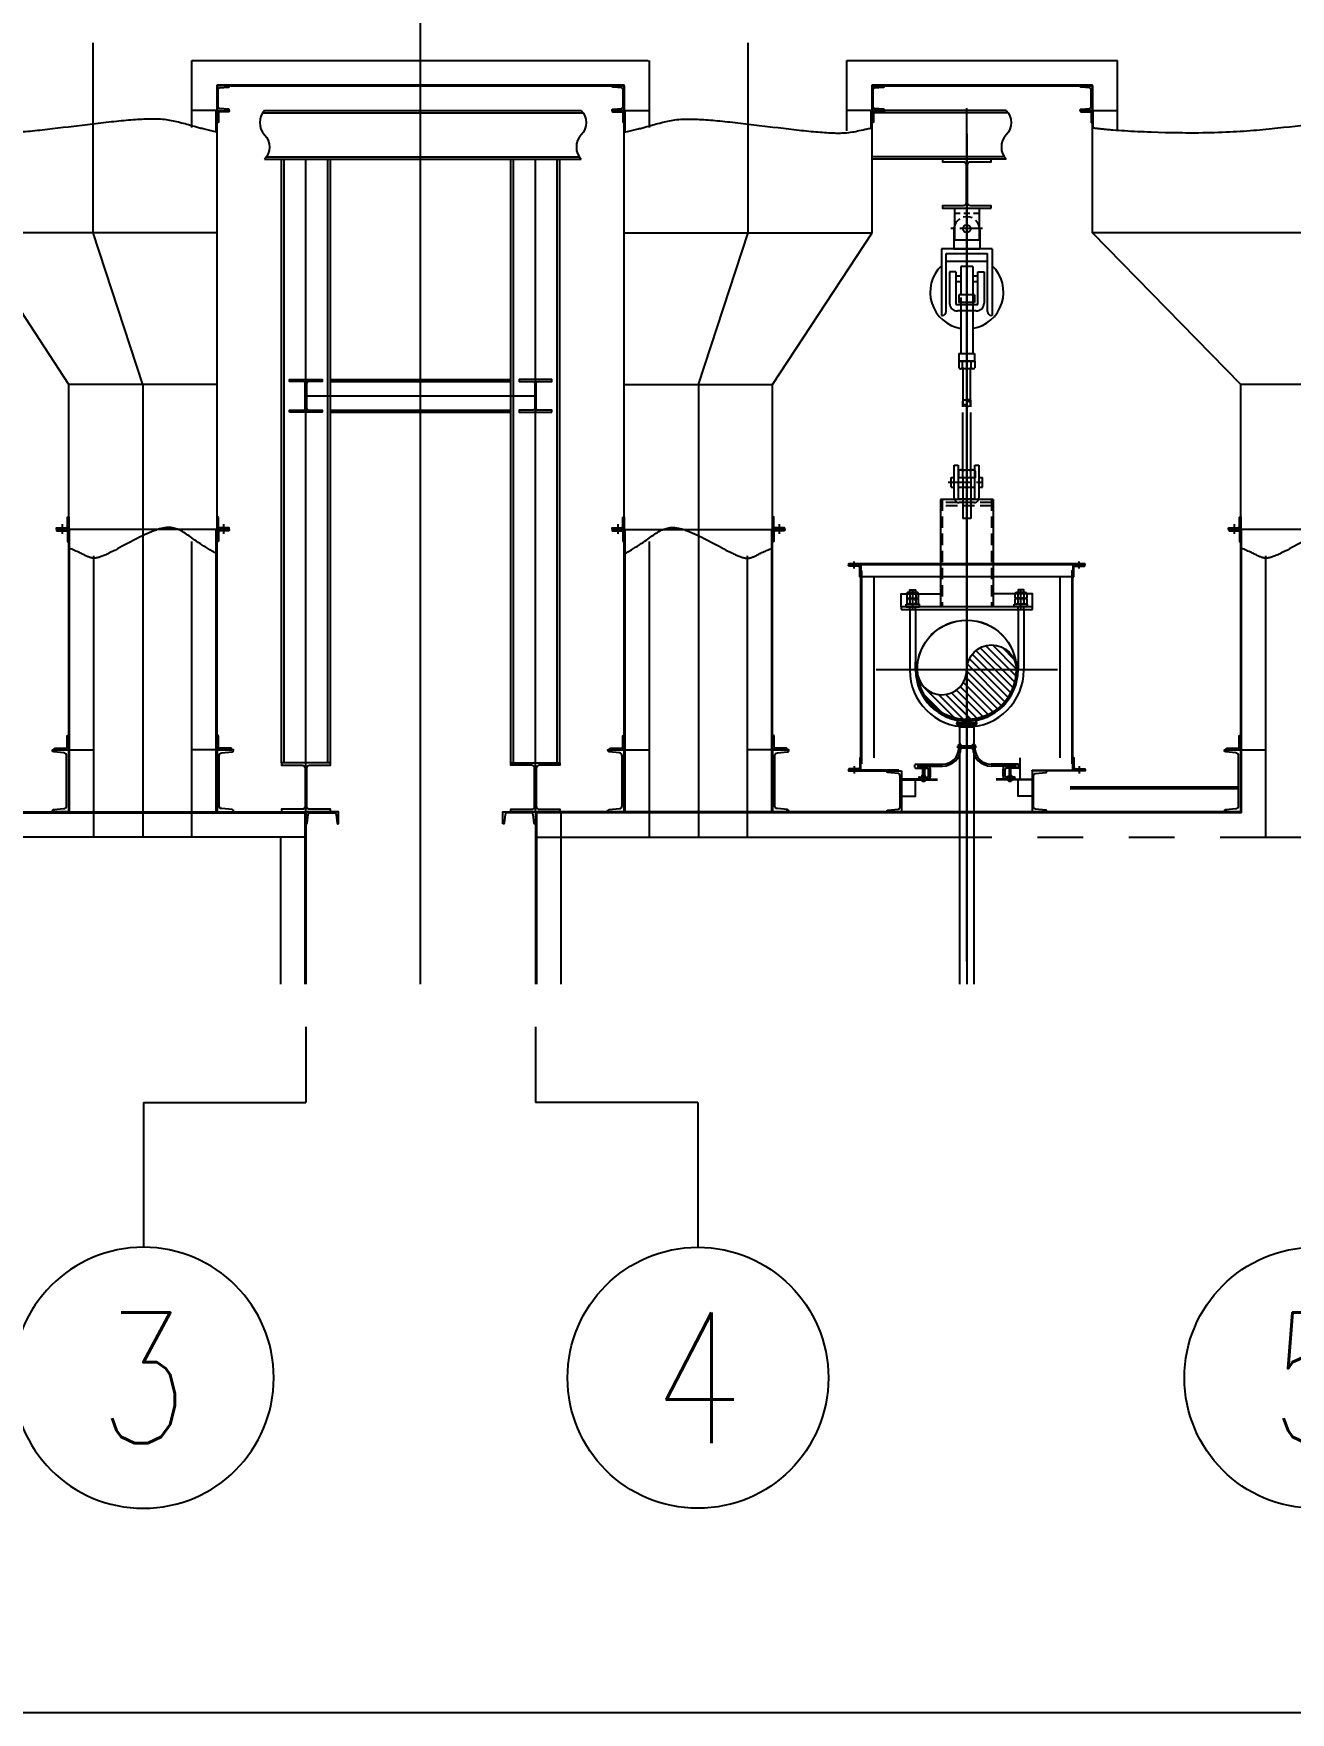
# Model space of a CAD drawing. Header units: millimetres. Extents: x 0 to 134087, y -49114 to 20834.
# Drawn here: x 19384 to 20348, y -40500 to -39214 of the extents above; entities that cross this region are included whole.
import ezdxf
from ezdxf.enums import TextEntityAlignment as Align

# ---------------------------------------------------------------- set-up
doc = ezdxf.new("R2010")
doc.units = ezdxf.units.MM
doc.header["$LTSCALE"] = 35
for name, pattern in [('CENTER', [7, 4, -1, 1, -1]), ('JNK-CENTER', [34, 30, -1.5, 1, -1.5]), ('JNK-HIDDEN', [3, 2, -1]), ('JNK-PHANTOM', [15, 10, -1, 1, -1, 1, -1]), ('PHA', [30, 20, -2, 2, -2, 2, -2])]:
    doc.linetypes.add(name, pattern=pattern)
for name, color, linetype in [('C', 1, 'CENTER'), ('CEN-R', 1, 'JNK-CENTER'), ('CON-C', 4, 'Continuous'), ('CON-G', 3, 'Continuous'), ('CON-W', 7, 'Continuous'), ('CON-Y', 2, 'Continuous'), ('CONT-Y', 2, 'Continuous'), ('Dim-W', 7, 'Continuous'), ('HID-Y', 2, 'JNK-HIDDEN'), ('PAN-W', 6, 'PHA'), ('PHA-M', 6, 'JNK-PHANTOM'), ('PHA-W', 7, 'JNK-PHANTOM'), ('REF-R', 2, 'JNK-PHANTOM'), ('rev-1', 2, 'Continuous'), ('STL-OBJT', 7, 'Continuous')]:
    doc.layers.add(name, color=color, linetype=linetype)
doc.layers.add('CONT-G', color=3, linetype='Continuous', lineweight=25)
doc.styles.add('SIMPLEX', font='simplex.shx', dxfattribs={"width": 0.8})

# ---------------------------------------------------------------- blocks, each defined once
blk = doc.blocks.new('pipesece')
at = {"layer": 'CON-W'}
blk.add_lwpolyline([(0.5, 0, 0.44), (0, 0, -0.44), (-0.5, 0, -0.44), (0, 0)], format="xyb", dxfattribs=at)
blk.add_lwpolyline([(-0.45, 0, 0.31383), (0, 0, 0.31383)], format="xyb", close=True, dxfattribs=at)
blk = doc.blocks.new('A$C59B53160')
at = {"layer": 'PHA-M'}
for p, q in [((-24, 236, -596), (-24, 660, -596)), ((24, 236, -596), (24, 660, -596)), ((-51, 229, -596), (-51, 186, -596)), ((38, 236, -596), (-38, 236, -596)), ((-24, 186, -596), (-24, 229, -596)), ((24, 186, -596), (24, 229, -596)), ((51, 229, -596), (51, 186, -596)), ((-51, 186, -596), (51, 186, -596)), ((-24, 186, -596), (-24, -63, -596)), ((24, 186, -596), (24, -63, -596)), ((-24, -63, -596), (24, -63, -596))]:
    blk.add_line(p, q, dxfattribs=at)
for centre, radius, start, end in [((-37, 219, -596), 17.2, 38.0871, 141.9129), ((0, 190, -596), 46.2, 59.1091, 120.8909), ((37, 219, -596), 17.2, 38.0871, 141.9129)]:
    blk.add_arc(centre, radius, start, end, dxfattribs=at)
at = {"layer": 'PHA-W', "xscale": 47.25751289335312, "yscale": 47.25751289335312, "zscale": 47.25751289335312}
blk.add_blockref('pipesece', (0, 660, -596), dxfattribs=at)
blk = doc.blocks.new('pipesec')
at = {"layer": 'CON-W'}
for p, q in [((0.121, 0.485), (0.485, 0.121)), ((0.244, 0.437), (0.437, 0.244)), ((0.247, 0.211), (0.498, -0.041)), ((0.248, 0.284), (0.499, 0.033)), ((0.012, 0), (0.36, -0.347)), ((0.075, 0.011), (0.394, -0.308)), ((0.126, 0.034), (0.425, -0.264)), ((0.169, 0.066), (0.451, -0.216)), ((0.204, 0.105), (0.473, -0.163)), ((0.23, 0.153), (0.489, -0.105)), ((-0.223, -0.136), (0.125, -0.484)), ((-0.193, -0.092), (0.181, -0.466)), ((-0.156, -0.055), (0.232, -0.443)), ((-0.111, -0.026), (0.279, -0.415)), ((-0.056, -0.006), (0.321, -0.383)), ((-0.25, -0.258), (-0.008, -0.5)), ((-0.243, -0.191), (0.063, -0.496)), ((-0.227, -0.355), (-0.105, -0.477))]:
    blk.add_line(p, q, dxfattribs=at)
blk.add_lwpolyline([(0, 0.5, -1), (0, 0, 1), (0, -0.5, 1)], format="xyb", dxfattribs=at)
blk = doc.blocks.new('A$C3B5754AF')
at = {"layer": 'CON-G'}
for p, q in [((-81, 32), (-27, 32)), ((-72, 29), (-72, -1)), ((-36, 29), (-36, -1)), ((-81, -4), (-27, -4)), ((-81, -4), (-27, -4)), ((-81, -40), (-27, -40)), ((-72, -7), (-72, -37)), ((-36, -7), (-36, -37))]:
    blk.add_line(p, q, dxfattribs=at)
for points in [[(-18, 29, 0.372659), (-36, 29, 0.186242), (-72, 29, 0.372659), (-90, 29), (-90, -1, 0.372659), (-72, -1, 0.186242), (-36, -1, 0.372659), (-18, -1)], [(-18, -7, 0.372659), (-36, -7, 0.186242), (-72, -7, 0.372659), (-90, -7), (-90, -37, 0.372659), (-72, -37, 0.186242), (-36, -37, 0.372659), (-18, -37)]]:
    blk.add_lwpolyline(points, format="xyb", close=True, dxfattribs=at)
blk = doc.blocks.new('A$C4ECB5571')
at = {"layer": 'CON-W', "color": 3}
for p, q in [((140, 128), (-188, 128)), ((-188, 64), (-188, 128)), ((-188, 64), (140, 64)), ((140, 64), (140, 128))]:
    blk.add_line(p, q, dxfattribs=at)
blk.add_lwpolyline([(-96, 416), (-96, 480), (48, 480), (48, 416)], dxfattribs=at)
at = {"layer": 'Dim-W', "color": 1}
for p, q in [((-24, 0), (-24, 501)), ((-24, 56), (-24, 480))]:
    blk.add_line(p, q, dxfattribs=at)
at = {"layer": 'HID-Y', "color": 2}
for points in [[(-96, 0), (-96, 320)], [(48, 0), (48, 320)]]:
    blk.add_lwpolyline(points, dxfattribs=at)
at = {"layer": 'CON-W', "xscale": 4, "yscale": 4, "zscale": 4}
blk.add_blockref('A$C3B5754AF', (193, 288), dxfattribs=at)
blk = doc.blocks.new('A$C31321E1F')
at = {"layer": 'C'}
blk.add_line((-115, 1150), (120, 1150), dxfattribs=at)
at = {"layer": 'CEN-R'}
for p, q in [((0, 1280), (0, -582)), ((398, 0), (-398, 0)), ((0, -451), (0, -556)), ((0, -451), (0, -556))]:
    blk.add_line(p, q, dxfattribs=at)
at = {"layer": 'CON-W', "color": 3}
for p, q in [((402, 386), (-402, 386)), ((-402, 386), (-402, 370)), ((-402, 370), (402, 370)), ((-350, 370), (-350, 0)), ((-314, 370), (-314, 0)), ((314, 370), (314, 0)), ((350, 370), (350, 0)), ((402, 370), (402, 386)), ((-314, 0), (-314, 50)), ((-314, 50), (-305, 50)), ((-305, 50), (-305, 0))]:
    blk.add_line(p, q, dxfattribs=at)
at = {"layer": 'CON-W'}
blk.add_line((-338, 370), (-314, 370), dxfattribs=at)
at = {"layer": 'CON-W', "color": 3}
for points in [[(-402, 386), (-402, 466), (-162, 466)], [(402, 386), (402, 466), (162, 466)], [(305, 0), (305, 50), (314, 50), (314, 0)]]:
    blk.add_lwpolyline(points, dxfattribs=at)
at = {"layer": 'CON-W'}
blk.add_circle((0, 0), 305, dxfattribs=at)
blk.add_circle((0, 0), 305, dxfattribs=at)
at = {"layer": 'CON-W', "color": 3}
for radius in [350, 314, 305]:
    blk.add_arc((0, 0), radius, 180, 0, dxfattribs=at)
at = {"layer": 'CONT-G'}
for p, q in [((-162, 1045), (-162, 386)), ((162, 1045), (-162, 1045)), ((162, 1045), (162, 386))]:
    blk.add_line(p, q, dxfattribs=at)
at = {"layer": 'HID-Y', "color": 2}
for p, q in [((-152, 1045), (-152, 386)), ((152, 1045), (152, 386)), ((152, 1025), (-152, 1025)), ((152, 1005), (-152, 1005))]:
    blk.add_line(p, q, dxfattribs=at)
at = {"layer": 'PAN-W'}
for p, q in [((-97, 1180), (-77, 1180)), ((-97, 1120), (-97, 1180)), ((-53, 1180), (50, 1180)), ((74, 1180), (97, 1180)), ((97, 1120), (97, 1180)), ((-97, 1120), (-77, 1120)), ((-53, 1120), (50, 1120)), ((74, 1120), (97, 1120))]:
    blk.add_line(p, q, dxfattribs=at)
blk.add_lwpolyline([(-53, 1055, 0.414214), (-47, 1049), (44, 1049, 0.414214), (50, 1055), (50, 1255), (74, 1255), (74, 1055, -0.414214), (44, 1025), (-47, 1025, -0.414214), (-77, 1055), (-77, 1255), (-53, 1255)], format="xyb", close=True, dxfattribs=at)
at = {"xscale": -609.4, "yscale": 609.4, "zscale": 609.4, "rotation": 90}
blk.add_blockref('pipesec', (0, 0), dxfattribs=at)
at = {"layer": 'CON-W', "yscale": 0.25, "zscale": 0.25}
for p, xscale in [((-326, 370), 0.25), ((326, 370), -0.25)]:
    blk.add_blockref('A$C4ECB5571', p, dxfattribs=dict(at, xscale=xscale))
blk = doc.blocks.new('SP-FE2')
at = {"color": 1, "linetype": 'CENTER'}
blk.add_line((97, -104), (-98, -104), dxfattribs=at)
at = {"layer": 'CEN-R'}
blk.add_line((0, 58), (0, -1229), dxfattribs=at)
at = {"layer": 'CON-Y'}
blk.add_circle((0, -104), 23.8, dxfattribs=at)
for start, end in [(133.8182, 260.8315), (279.1699, 46.1818)]:
    blk.add_arc((0, -494), 225, start, end, dxfattribs=at)
at = {"layer": 'CONT-Y'}
for p, q in [((-75, 21), (-75, -173)), ((-75, 21), (75, 21)), ((75, 21), (75, -173)), ((-40, -11), (-75, -11)), ((18, -11), (-18, -11)), ((75, -11), (40, -11)), ((-80, -111), (-80, -227)), ((-75, -173), (75, -173)), ((80, -111), (80, -227)), ((156, -227), (-156, -227)), ((-156, -227), (-156, -636)), ((-127, -256), (127, -256)), ((-127, -612), (-127, -256)), ((-127, -304), (127, -304)), ((-80, -227), (80, -227)), ((127, -612), (127, -256)), ((156, -227), (156, -636)), ((-106, -370), (-106, -561)), ((-67, -370), (-106, -370)), ((-67, -370), (-67, -569)), ((-67, -394), (-36, -394)), ((36, -336), (-36, -336)), ((-36, -336), (-36, -510)), ((36, -336), (36, -510)), ((36, -394), (67, -394)), ((67, -569), (67, -370)), ((67, -370), (106, -370)), ((106, -370), (106, -561)), ((-67, -428), (-36, -428)), ((48, -510), (-48, -510)), ((-48, -510), (-48, -558)), ((36, -428), (67, -428)), ((36, -499), (36, -869)), ((48, -510), (48, -558)), ((-67, -569), (67, -569)), ((58, -609), (-58, -609)), ((48, -558), (-48, -558)), ((-36, -527), (-36, -869)), ((-36, -558), (-36, -569)), ((-36, -609), (-36, -869)), ((36, -558), (36, -569)), ((36, -609), (36, -869)), ((-156, -636), (-151, -636)), ((156, -636), (151, -636)), ((49, -917), (-49, -917)), ((-49, -917), (-49, -958)), ((-48, -869), (48, -869)), ((-48, -869), (-48, -917)), ((-48, -917), (48, -917)), ((-27, -958), (-27, -917)), ((27, -958), (27, -917)), ((48, -869), (48, -917)), ((49, -917), (49, -958)), ((38, -963), (-38, -963)), ((26, -963), (-26, -963)), ((-22, -1187), (-22, -963)), ((22, -1187), (22, -963))]:
    blk.add_line(p, q, dxfattribs=at)
for centre, radius, start, end in [((0, -111), 79.5, 146.9982, 180), ((0, -111), 79.5, 122.5954, 146.9982), ((0, -111), 79.5, 66.3097, 106.0082), ((0, -111), 79.5, 33.0018, 46.5774), ((0, -111), 79.5, 0, 33.0018), ((-151, -612), 24, 270, 0), ((-58, -561), 47.9, 180, 270), ((58, -561), 47.9, 270, 0), ((151, -612), 24, 180, 270), ((-38, -950), 13.6, 216.0781, 323.9219), ((0, -895), 68.3, 246.6749, 293.3251), ((38, -950), 13.6, 216.0781, 323.9219)]:
    blk.add_arc(centre, radius, start, end, dxfattribs=at)
blk.add_ellipse((-11, -1187), major_axis=(-11.1, 0), ratio=0.480082, dxfattribs=at)
blk.add_ellipse((11, -1187), major_axis=(11.1, 0), ratio=0.480082, start_param=3.141593, end_param=6.283185, dxfattribs=at)
blk = doc.blocks.new('A$C1C12395C')
at = {"layer": 'CEN-R'}
blk.add_line((0, 0), (0, 44), dxfattribs=at)
at = {"layer": 'CONT-G'}
for p, q in [((-61, 24), (-47, 44)), ((-61, 19), (-61, 24)), ((-61, 24), (61, 24)), ((-61, 19), (61, 19)), ((-61, 19), (-51, 5)), ((-44, 0), (-51, 5)), ((-51, 5), (51, 5)), ((-47, 44), (47, 44)), ((-44, 0), (44, 0)), ((44, 0), (51, 5)), ((61, 24), (47, 44)), ((61, 19), (51, 5)), ((61, 19), (61, 24))]:
    blk.add_line(p, q, dxfattribs=at)
blk = doc.blocks.new('seal boots-1')
at = {"layer": 'CEN-R'}
for p, q in [((-265, -146), (-265, -234)), ((265, -146), (265, -234))]:
    blk.add_line(p, q, dxfattribs=at)
at = {"layer": 'CON-C'}
for p, q in [((-55, -23), (-55, -10)), ((-55, -10), (55, -10)), ((-55, -23), (55, -23)), ((55, -23), (55, -10))]:
    blk.add_line(p, q, dxfattribs=at)
at = {"layer": 'CON-G'}
for p, q in [((-49, -23), (-49, 0)), ((-36, 0), (-49, 0)), ((-36, -36), (-36, 0)), ((37, -36), (37, 0)), ((37, 0), (49, 0)), ((49, -23), (49, 0)), ((-318, -143), (-318, -128)), ((-313, -123), (-149, -123)), ((-313, -148), (-240, -148)), ((-305, -136), (-149, -136)), ((-290, -202), (-240, -202)), ((-272, -192), (-258, -192)), ((-272, -202), (-258, -202)), ((-260, -156), (-270, -156)), ((-270, -193), (-270, -201)), ((-260, -193), (-260, -201)), ((-235, -197), (-235, -153)), ((-222, -197), (-222, -153)), ((313, -123), (149, -123)), ((305, -136), (149, -136)), ((223, -197), (223, -153)), ((235, -197), (235, -153)), ((313, -148), (240, -148)), ((290, -202), (240, -202)), ((272, -192), (258, -192)), ((272, -202), (258, -202)), ((260, -156), (270, -156)), ((260, -193), (260, -201)), ((270, -193), (270, -201)), ((318, -143), (318, -128)), ((-260, -215), (-400, -215)), ((-258, -227), (-272, -227)), ((258, -227), (272, -227)), ((260, -215), (400, -215))]:
    blk.add_line(p, q, dxfattribs=at)
for points in [[(-255, -193, 0.372659), (-260, -193, 0.186242), (-270, -193, 0.372659), (-275, -193), (-275, -201, 0.372659), (-270, -201, 0.186242), (-260, -201, 0.372659), (-255, -201)], [(255, -193, -0.372659), (260, -193, -0.186242), (270, -193, -0.372659), (275, -193), (275, -201, -0.372659), (270, -201, -0.186242), (260, -201, -0.372659), (255, -201)], [(-275, -226, 0.372659), (-270, -226, 0.186242), (-260, -226, 0.372659), (-255, -226), (-255, -220), (-275, -220)], [(275, -226, -0.372659), (270, -226, -0.186242), (260, -226, -0.372659), (255, -226), (255, -220), (275, -220)]]:
    blk.add_lwpolyline(points, format="xyb", close=True, dxfattribs=at)
at = {"layer": 'CON-G', "color": 7}
for points in [[(-270, -217), (-269, -215), (-269, -155)], [(-260, -217), (-261, -215), (-261, -155)], [(260, -217), (261, -215), (261, -155)], [(270, -217), (269, -215), (269, -155)]]:
    blk.add_lwpolyline(points, dxfattribs=at)
at = {"layer": 'CON-G'}
for points in [[(-270, -226), (-270, -156), (-269, -155), (-261, -155), (-260, -156), (-260, -226)], [(270, -226), (270, -156), (269, -155), (261, -155), (260, -156), (260, -226)], [(-400, -220), (-180, -220)], [(-400, -320), (-315, -320), (-315, -220)], [(400, -220), (180, -220)], [(400, -320), (315, -320), (315, -220)]]:
    blk.add_lwpolyline(points, dxfattribs=at)
for points in [[(-295, -207), (-295, -210, 0.414214), (-290, -215), (-180, -215)], [(295, -207), (295, -210, -0.414214), (290, -215), (180, -215)]]:
    blk.add_lwpolyline(points, format="xyb", dxfattribs=at)
for centre, radius, start, end in [((-149, -23), 100, 270, 0), ((-149, -23), 112, 270, 0), ((149, -23), 112, 180, 270), ((149, -23), 100, 180, 270), ((-313, -128), 5, 90, 180), ((-313, -143), 5, 180, 270), ((-290, -207), 5, 90, 180), ((-240, -153), 17.5, 0, 90), ((-240, -153), 5, 0, 90), ((-240, -197), 5, 270, 0), ((-240, -197), 17.5, 270, 0), ((240, -153), 17.5, 90, 180), ((240, -197), 17.5, 180, 270), ((240, -153), 5, 90, 180), ((240, -197), 5, 180, 270), ((290, -207), 5, 0, 90), ((313, -128), 5, 0, 90), ((313, -143), 5, 270, 0)]:
    blk.add_arc(centre, radius, start, end, dxfattribs=at)
at = {"layer": 'CONT-G'}
for points in [[(-400, -165), (-400, -415), (-490, -415), (-490, -412, -0.388879), (-484, -405), (-422, -399, 0.388879), (-409, -386), (-409, -194, 0.388879), (-422, -180), (-484, -175, -0.388879), (-490, -168), (-490, -165)], [(400, -165), (400, -415), (490, -415), (490, -412, 0.388879), (484, -405), (422, -399, -0.388879), (409, -386), (409, -194, -0.388879), (422, -180), (484, -175, 0.388879), (490, -168), (490, -165)]]:
    blk.add_lwpolyline(points, format="xyb", close=True, dxfattribs=at)
at = {"layer": 'PHA-M'}
blk.add_line((325, -85), (325, -215), dxfattribs=at)
blk = doc.blocks.new('col-line')
at = {"layer": 'CON-Y'}
blk.add_line((0, 3), (0, 8), dxfattribs=at)
blk.add_circle((0, 12.5), 4.5, dxfattribs=at)
at = {"layer": 'CON-C', "style": 'SIMPLEX', "width": 0.8}
blk.add_attdef('1', text='', height=4.5, dxfattribs=at).set_placement((0, 12.5), align=Align.MIDDLE_CENTER)

msp = doc.modelspace()

# ---------------------------------------------------------------- linework, layer by layer
at = {"layer": 'CEN-R'}
for p, q in [((19680.9789, -39942.02), (19680.9789, -39098.6507)), ((19429.8539, -39366.2187), (19429.8539, -39220.635)), ((19932.1039, -39366.2187), (19932.1039, -39220.635)), ((20099.7289, -39922.787), (20099.7289, -39270.7798)), ((20099.7289, -39924.7854), (20099.7289, -39272.4687)), ((20099.7289, -39290.4687), (20099.7289, -39636.0937)), ((19592.9789, -39810.7187), (19592.9789, -39309.9687)), ((19768.9789, -39810.7187), (19768.9789, -39309.9687)), ((20099.7289, -39309.2187), (20099.7289, -39628.5937)), ((19467.9789, -39482.4687), (19429.8539, -39366.2187)), ((19893.9789, -39482.4687), (19932.1039, -39366.2187)), ((19467.9789, -39482.4687), (19467.9789, -39829.4687)), ((19592.9789, -39478.7187), (19592.9789, -39503.7187)), ((19768.9789, -39478.7187), (19768.9789, -39503.7187)), ((19893.9789, -39482.4687), (19893.9789, -39829.4687)), ((19592.9789, -39491.2187), (19768.9789, -39491.2187)), ((20013.4789, -39623.5937), (20013.4789, -39618.0937)), ((20185.9789, -39623.5937), (20185.9789, -39618.0937)), ((20099.7289, -39631.6687), (20099.7289, -39770.772)), ((20169.2789, -39701.2187), (20030.1789, -39701.2187)), ((20099.7289, -39744.8625), (20099.7289, -39942.02)), ((20013.4789, -39775.0937), (20013.4789, -39780.5937)), ((20185.9789, -39775.0937), (20185.9789, -39780.5937))]:
    msp.add_line(p, q, dxfattribs=at)
at = {"layer": 'CON-C'}
msp.add_line((18041.5604, -40500.2348), (21339.2155, -40500.2348), dxfattribs=at)
at = {"layer": 'CON-G'}
for p, q in [((19524.8539, -39272.4687), (19524.8539, -39252.9687)), ((19524.8539, -39252.9687), (19837.1039, -39252.9687)), ((19534.2289, -39253.7187), (19827.7289, -39253.7187)), ((19837.1039, -39272.4687), (19837.1039, -39252.9687)), ((20027.1039, -39252.9687), (20195.9789, -39252.9687)), ((20027.1039, -39272.4687), (20027.1039, -39252.9687)), ((20027.1039, -39253.7187), (20187.4847, -39253.7187)), ((20195.9789, -39272.4687), (20195.9789, -39252.9687)), ((19524.8539, -39272.4687), (19524.2289, -39272.4687)), ((19524.2289, -39288.8782), (19524.2289, -39272.4687)), ((19524.8539, -39272.4687), (19524.2289, -39272.4687)), ((19524.8539, -39366.2187), (19524.8539, -39272.4687)), ((19559.848, -39274.3437), (19805.5896, -39274.3437)), ((19561.3418, -39272.4687), (19804.0958, -39272.4687)), ((19837.1039, -39272.4687), (19837.7289, -39272.4687)), ((19837.1039, -39366.2187), (19837.1039, -39272.4687)), ((19837.1039, -39272.4687), (19837.7289, -39272.4687)), ((19837.7289, -39288.8782), (19837.7289, -39272.4687)), ((20027.1039, -39272.4687), (20026.4789, -39272.4687)), ((20026.4789, -39285.9698), (20026.4789, -39272.4687)), ((20027.1039, -39272.4687), (20026.4789, -39272.4687)), ((20129.9546, -39272.4687), (20027.1039, -39272.4687)), ((20027.1039, -39366.2187), (20027.1039, -39272.4687)), ((20131.4484, -39274.3437), (20027.1039, -39274.3437)), ((20195.9789, -39272.4687), (20196.6039, -39272.4687)), ((20195.9789, -39272.4687), (20196.6039, -39272.4687)), ((20195.9789, -39366.2187), (20195.9789, -39272.4687)), ((20196.6039, -39285.9698), (20196.6039, -39272.4687)), ((19561.3418, -39309.9687), (19804.0958, -39309.9687)), ((19562.8356, -39308.0937), (19802.602, -39308.0937)), ((20128.4608, -39308.0937), (20027.1039, -39308.0937)), ((20129.9546, -39309.9687), (20027.1039, -39309.9687)), ((19524.8539, -39366.2187), (19334.8539, -39366.2187)), ((19411.1039, -39482.4687), (19334.8539, -39366.2187)), ((19524.8539, -39482.4687), (19524.8539, -39366.2187)), ((19837.1039, -39482.4687), (19837.1039, -39366.2187)), ((19837.1039, -39366.2187), (20027.1039, -39366.2187)), ((19950.8539, -39482.4687), (20027.1039, -39366.2187)), ((20537.2289, -39366.2187), (20195.9789, -39366.2187)), ((20309.7289, -39482.4687), (20195.9789, -39366.2187)), ((19411.1039, -39810.7187), (19411.1039, -39482.4687)), ((19524.8539, -39482.4687), (19411.1039, -39482.4687)), ((19524.8539, -39810.7187), (19524.8539, -39482.4687)), ((19837.1039, -39810.7187), (19837.1039, -39482.4687)), ((19837.1039, -39482.4687), (19950.8539, -39482.4687)), ((19950.8539, -39810.7187), (19950.8539, -39482.4687)), ((20309.7289, -39810.7187), (20309.7289, -39482.4687)), ((20423.4789, -39482.4687), (20309.7289, -39482.4687)), ((19406.1039, -39589.5417), (19406.1039, -39596.9014)), ((19529.8539, -39589.5417), (19529.8539, -39596.9014)), ((19832.1039, -39589.5417), (19832.1039, -39596.9014)), ((19955.8539, -39589.5417), (19955.8539, -39596.9014)), ((20304.7289, -39589.5417), (20304.7289, -39596.9014)), ((19524.8539, -39593.7187), (19411.1039, -39593.7187)), ((19411.7289, -39810.7187), (19411.7289, -39593.7187)), ((19524.2289, -39810.7187), (19524.2289, -39593.7187)), ((19837.1039, -39593.7187), (19950.8539, -39593.7187)), ((19837.7289, -39810.7187), (19837.7289, -39593.7187)), ((19950.2289, -39810.7187), (19950.2289, -39593.7187)), ((20423.4789, -39593.7187), (20309.7289, -39593.7187)), ((20310.3539, -39810.7187), (20310.3539, -39593.7187)), ((20308.6039, -39791.2187), (20178.9789, -39791.2187)), ((20308.6039, -39792.5312), (20178.9789, -39792.5312)), ((19052.2289, -39809.9687), (19592.9789, -39809.9687)), ((19052.2289, -39810.7187), (19592.9789, -39810.7187)), ((19399.8539, -39809.9687), (19399.8539, -39808.5437)), ((19537.3539, -39809.9687), (19537.3539, -39808.5437)), ((19592.2289, -39809.9687), (19592.2289, -39942.02)), ((19592.9789, -39809.9687), (19592.9789, -39942.02)), ((19768.9789, -39809.9687), (19768.9789, -39942.02)), ((20310.3539, -39809.9687), (19768.9789, -39809.9687)), ((20310.3539, -39810.7187), (19768.9789, -39810.7187)), ((19769.7289, -39809.9687), (19769.7289, -39942.02)), ((19824.6039, -39809.9687), (19824.6039, -39808.5437)), ((19824.6039, -39809.9687), (19824.6039, -39808.5437)), ((19962.1039, -39809.9687), (19962.1039, -39808.5437)), ((19962.1039, -39809.9687), (19962.1039, -39808.5437)), ((20046.4789, -39809.9687), (20046.4789, -39810.7187)), ((20298.4789, -39809.9687), (20298.4789, -39808.5437))]:
    msp.add_line(p, q, dxfattribs=at)
for points in [[(19524.8539, -39253.7187), (19524.8539, -39272.4687), (19534.2289, -39272.4687), (19534.2289, -39272.166, 0.388878732), (19533.6584, -39271.5434), (19526.8074, -39270.944, -0.388878732), (19525.6664, -39269.6987), (19525.6664, -39256.4887, -0.388878732), (19526.8074, -39255.2435), (19533.6584, -39254.6441, 0.388878732), (19534.2289, -39254.0215), (19534.2289, -39253.7187)], [(19837.1039, -39253.7187), (19837.1039, -39272.4687), (19827.7289, -39272.4687), (19827.7289, -39272.166, -0.388878732), (19828.2994, -39271.5434), (19835.1503, -39270.944, 0.388878732), (19836.2914, -39269.6987), (19836.2914, -39256.4887, 0.388878732), (19835.1503, -39255.2435), (19828.2994, -39254.6441, -0.388878732), (19827.7289, -39254.0215), (19827.7289, -39253.7187)], [(20027.1039, -39253.7187), (20027.1039, -39272.4687), (20036.4789, -39272.4687), (20036.4789, -39272.166, 0.388878732), (20035.9084, -39271.5434), (20029.0574, -39270.944, -0.388878732), (20027.9164, -39269.6987), (20027.9164, -39256.4887, -0.388878732), (20029.0574, -39255.2435), (20035.9084, -39254.6441, 0.388878732), (20036.4789, -39254.0215), (20036.4789, -39253.7187)], [(20195.9789, -39253.7187), (20195.9789, -39272.4687), (20186.6039, -39272.4687), (20186.6039, -39272.166, -0.388878732), (20187.1744, -39271.5434), (20194.0253, -39270.944, 0.388878732), (20195.1664, -39269.6987), (20195.1664, -39256.4887, 0.388878732), (20194.0253, -39255.2435), (20187.1744, -39254.6441, -0.388878732), (20186.6039, -39254.0215), (20186.6039, -39253.7187)], [(19534.2289, -39272.4687), (19534.2289, -39272.9062, -0.414213562), (19533.6664, -39273.4687), (19526.7289, -39273.4687, 0.414213562), (19525.8539, -39274.3437), (19525.8539, -39281.2812, -0.414213562), (19525.2914, -39281.8437), (19524.8539, -39281.8437), (19524.8539, -39272.4687)], [(19827.7289, -39272.4687), (19827.7289, -39272.9062, 0.414213562), (19828.2914, -39273.4687), (19835.2289, -39273.4687, -0.414213562), (19836.1039, -39274.3437), (19836.1039, -39281.2812, 0.414213562), (19836.6664, -39281.8437), (19837.1039, -39281.8437), (19837.1039, -39272.4687)], [(20036.4789, -39272.4687), (20036.4789, -39272.9062, -0.414213562), (20035.9164, -39273.4687), (20028.9789, -39273.4687, 0.414213562), (20028.1039, -39274.3437), (20028.1039, -39281.2812, -0.414213562), (20027.5414, -39281.8437), (20027.1039, -39281.8437), (20027.1039, -39272.4687)], [(20186.6039, -39272.4687), (20186.6039, -39272.9062, 0.414213562), (20187.1664, -39273.4687), (20194.1039, -39273.4687, -0.414213562), (20194.9789, -39274.3437), (20194.9789, -39281.2812, 0.414213562), (20195.5414, -39281.8437), (20195.9789, -39281.8437), (20195.9789, -39272.4687)], [(20118.4789, -39347.4687), (20118.4789, -39345.5937), (20102.6039, -39345.5937, -0.414213562), (20100.3539, -39343.3437), (20100.3539, -39314.0937, -0.414213562), (20102.6039, -39311.8437), (20118.4789, -39311.8437), (20118.4789, -39309.9687), (20080.9789, -39309.9687), (20080.9789, -39311.8437), (20096.8539, -39311.8437, -0.414213562), (20099.1039, -39314.0937), (20099.1039, -39343.3437, -0.414213562), (20096.8539, -39345.5937), (20080.9789, -39345.5937), (20080.9789, -39347.4687)], [(19401.7289, -39593.3437), (19401.7289, -39592.9062, -0.414213562), (19402.2914, -39592.3437), (19409.2289, -39592.3437, 0.414213562), (19410.1039, -39591.4687), (19410.1039, -39584.5312, -0.414213562), (19410.6664, -39583.9687), (19411.1039, -39583.9687), (19411.1039, -39593.3437)], [(19534.2289, -39593.3437), (19534.2289, -39592.9062, 0.414213562), (19533.6664, -39592.3437), (19526.7289, -39592.3437, -0.414213562), (19525.8539, -39591.4687), (19525.8539, -39584.5312, 0.414213562), (19525.2914, -39583.9687), (19524.8539, -39583.9687), (19524.8539, -39593.3437)], [(19827.7289, -39593.3437), (19827.7289, -39592.9062, -0.414213562), (19828.2914, -39592.3437), (19835.2289, -39592.3437, 0.414213562), (19836.1039, -39591.4687), (19836.1039, -39584.5312, -0.414213562), (19836.6664, -39583.9687), (19837.1039, -39583.9687), (19837.1039, -39593.3437)], [(19960.2289, -39593.3437), (19960.2289, -39592.9062, 0.414213562), (19959.6664, -39592.3437), (19952.7289, -39592.3437, -0.414213562), (19951.8539, -39591.4687), (19951.8539, -39584.5312, 0.414213562), (19951.2914, -39583.9687), (19950.8539, -39583.9687), (19950.8539, -39593.3437)], [(20300.3539, -39593.3437), (20300.3539, -39592.9062, -0.414213562), (20300.9164, -39592.3437), (20307.8539, -39592.3437, 0.414213562), (20308.7289, -39591.4687), (20308.7289, -39584.5312, -0.414213562), (20309.2914, -39583.9687), (20309.7289, -39583.9687), (20309.7289, -39593.3437)], [(19401.7289, -39593.7187), (19401.7289, -39594.1562, 0.414213562), (19402.2914, -39594.7187), (19409.2289, -39594.7187, -0.414213562), (19410.1039, -39595.5937), (19410.1039, -39602.5312, 0.414213562), (19410.6664, -39603.0937), (19411.1039, -39603.0937), (19411.1039, -39593.7187)], [(19534.2289, -39593.7187), (19534.2289, -39594.1562, -0.414213562), (19533.6664, -39594.7187), (19526.7289, -39594.7187, 0.414213562), (19525.8539, -39595.5937), (19525.8539, -39602.5312, -0.414213562), (19525.2914, -39603.0937), (19524.8539, -39603.0937), (19524.8539, -39593.7187)], [(19827.7289, -39593.7187), (19827.7289, -39594.1562, 0.414213562), (19828.2914, -39594.7187), (19835.2289, -39594.7187, -0.414213562), (19836.1039, -39595.5937), (19836.1039, -39602.5312, 0.414213562), (19836.6664, -39603.0937), (19837.1039, -39603.0937), (19837.1039, -39593.7187)], [(19960.2289, -39593.7187), (19960.2289, -39594.1562, -0.414213562), (19959.6664, -39594.7187), (19952.7289, -39594.7187, 0.414213562), (19951.8539, -39595.5937), (19951.8539, -39602.5312, -0.414213562), (19951.2914, -39603.0937), (19950.8539, -39603.0937), (19950.8539, -39593.7187)], [(20300.3539, -39593.7187), (20300.3539, -39594.1562, 0.414213562), (20300.9164, -39594.7187), (20307.8539, -39594.7187, -0.414213562), (20308.7289, -39595.5937), (20308.7289, -39602.5312, 0.414213562), (20309.2914, -39603.0937), (20309.7289, -39603.0937), (20309.7289, -39593.7187)], [(20018.4789, -39620.9687), (20018.4789, -39630.3437), (20018.2289, -39630.3437, -0.414213562), (20017.7289, -39629.8437), (20017.7289, -39622.7812, 0.414213562), (20016.6664, -39621.7187), (20009.6039, -39621.7187, -0.414213562), (20009.1039, -39621.2187), (20009.1039, -39620.9687)], [(20180.9789, -39620.9687), (20180.9789, -39630.3437), (20181.2289, -39630.3437, 0.414213562), (20181.7289, -39629.8437), (20181.7289, -39622.7812, -0.414213562), (20182.7914, -39621.7187), (20189.8539, -39621.7187, 0.414213562), (20190.3539, -39621.2187), (20190.3539, -39620.9687)], [(19411.1039, -39762.4687), (19399.8539, -39762.4687), (19399.8539, -39762.2187, -0.414213562), (19400.7289, -39761.3437), (19408.7289, -39761.3437, 0.414213562), (19409.9789, -39760.0937), (19409.9789, -39752.0937, -0.414213562), (19410.8539, -39751.2187), (19411.1039, -39751.2187)], [(19524.8539, -39762.4687), (19536.1039, -39762.4687), (19536.1039, -39762.2187, 0.414213562), (19535.2289, -39761.3437), (19527.2289, -39761.3437, -0.414213562), (19525.9789, -39760.0937), (19525.9789, -39752.0937, 0.414213562), (19525.1039, -39751.2187), (19524.8539, -39751.2187)], [(19837.1039, -39762.4687), (19825.8539, -39762.4687), (19825.8539, -39762.2187, -0.414213562), (19826.7289, -39761.3437), (19834.7289, -39761.3437, 0.414213562), (19835.9789, -39760.0937), (19835.9789, -39752.0937, -0.414213562), (19836.8539, -39751.2187), (19837.1039, -39751.2187)], [(19837.1039, -39762.4687), (19825.8539, -39762.4687), (19825.8539, -39762.2187, -0.414213562), (19826.7289, -39761.3437), (19834.7289, -39761.3437, 0.414213562), (19835.9789, -39760.0937), (19835.9789, -39752.0937, -0.414213562), (19836.8539, -39751.2187), (19837.1039, -39751.2187)], [(19950.8539, -39762.4687), (19962.1039, -39762.4687), (19962.1039, -39762.2187, 0.414213562), (19961.2289, -39761.3437), (19953.2289, -39761.3437, -0.414213562), (19951.9789, -39760.0937), (19951.9789, -39752.0937, 0.414213562), (19951.1039, -39751.2187), (19950.8539, -39751.2187)], [(19950.8539, -39762.4687), (19962.1039, -39762.4687), (19962.1039, -39762.2187, 0.414213562), (19961.2289, -39761.3437), (19953.2289, -39761.3437, -0.414213562), (19951.9789, -39760.0937), (19951.9789, -39752.0937, 0.414213562), (19951.1039, -39751.2187), (19950.8539, -39751.2187)], [(20309.7289, -39762.4687), (20298.4789, -39762.4687), (20298.4789, -39762.2187, -0.414213562), (20299.3539, -39761.3437), (20307.3539, -39761.3437, 0.414213562), (20308.6039, -39760.0937), (20308.6039, -39752.0937, -0.414213562), (20309.4789, -39751.2187), (20309.7289, -39751.2187)], [(19411.1039, -39762.4687), (19411.1039, -39809.9687), (19398.6039, -39809.9687), (19398.6039, -39809.4128, -0.388878732), (19399.6308, -39808.2921), (19407.425, -39807.6102, 0.388878732), (19409.4789, -39805.3688), (19409.4789, -39767.0687, 0.388878732), (19407.425, -39764.8272), (19399.6308, -39764.1453, -0.388878732), (19398.6039, -39763.0246), (19398.6039, -39762.4687)], [(19524.8539, -39762.4687), (19524.8539, -39809.9687), (19537.3539, -39809.9687), (19537.3539, -39809.4128, 0.388878732), (19536.3269, -39808.2921), (19528.5328, -39807.6102, -0.388878732), (19526.4789, -39805.3688), (19526.4789, -39767.0687, -0.388878732), (19528.5328, -39764.8272), (19536.3269, -39764.1453, 0.388878732), (19537.3539, -39763.0246), (19537.3539, -39762.4687)], [(19837.1039, -39762.4687), (19837.1039, -39809.9687), (19824.6039, -39809.9687), (19824.6039, -39809.4128, -0.388878732), (19825.6308, -39808.2921), (19833.425, -39807.6102, 0.388878732), (19835.4789, -39805.3688), (19835.4789, -39767.0687, 0.388878732), (19833.425, -39764.8272), (19825.6308, -39764.1453, -0.388878732), (19824.6039, -39763.0246), (19824.6039, -39762.4687)], [(19837.1039, -39762.4687), (19837.1039, -39809.9687), (19824.6039, -39809.9687), (19824.6039, -39809.4128, -0.388878732), (19825.6308, -39808.2921), (19833.425, -39807.6102, 0.388878732), (19835.4789, -39805.3688), (19835.4789, -39767.0687, 0.388878732), (19833.425, -39764.8272), (19825.6308, -39764.1453, -0.388878732), (19824.6039, -39763.0246), (19824.6039, -39762.4687)], [(19950.8539, -39762.4687), (19950.8539, -39809.9687), (19963.3539, -39809.9687), (19963.3539, -39809.4128, 0.388878732), (19962.3269, -39808.2921), (19954.5328, -39807.6102, -0.388878732), (19952.4789, -39805.3688), (19952.4789, -39767.0687, -0.388878732), (19954.5328, -39764.8272), (19962.3269, -39764.1453, 0.388878732), (19963.3539, -39763.0246), (19963.3539, -39762.4687)], [(19950.8539, -39762.4687), (19950.8539, -39809.9687), (19963.3539, -39809.9687), (19963.3539, -39809.4128, 0.388878732), (19962.3269, -39808.2921), (19954.5328, -39807.6102, -0.388878732), (19952.4789, -39805.3688), (19952.4789, -39767.0687, -0.388878732), (19954.5328, -39764.8272), (19962.3269, -39764.1453, 0.388878732), (19963.3539, -39763.0246), (19963.3539, -39762.4687)], [(20018.4789, -39777.7187), (20018.4789, -39768.3437), (20018.2289, -39768.3437, 0.414213562), (20017.7289, -39768.8437), (20017.7289, -39775.9062, -0.414213562), (20016.6664, -39776.9687), (20009.6039, -39776.9687, 0.414213562), (20009.1039, -39777.4687), (20009.1039, -39777.7187)], [(20180.9789, -39777.7187), (20180.9789, -39768.3437), (20181.2289, -39768.3437, -0.414213562), (20181.7289, -39768.8437), (20181.7289, -39775.9062, 0.414213562), (20182.7914, -39776.9687), (20189.8539, -39776.9687, -0.414213562), (20190.3539, -39777.4687), (20190.3539, -39777.7187)], [(20309.7289, -39762.4687), (20309.7289, -39809.9687), (20297.2289, -39809.9687), (20297.2289, -39809.4128, -0.388878732), (20298.2558, -39808.2921), (20306.05, -39807.6102, 0.388878732), (20308.1039, -39805.3688), (20308.1039, -39767.0687, 0.388878732), (20306.05, -39764.8272), (20298.2558, -39764.1453, -0.388878732), (20297.2289, -39763.0246), (20297.2289, -39762.4687)], [(19611.7289, -39809.9687), (19611.7289, -39808.0937), (19595.8539, -39808.0937, -0.414213562), (19593.6039, -39805.8437), (19593.6039, -39776.5937, -0.414213562), (19595.8539, -39774.3437), (19611.7289, -39774.3437), (19611.7289, -39772.4687), (19574.2289, -39772.4687), (19574.2289, -39774.3437), (19590.1039, -39774.3437, -0.414213562), (19592.3539, -39776.5937), (19592.3539, -39805.8437, -0.414213562), (19590.1039, -39808.0937), (19574.2289, -39808.0937), (19574.2289, -39809.9687)], [(19750.2289, -39809.9687), (19750.2289, -39808.0937), (19766.1039, -39808.0937, 0.414213562), (19768.3539, -39805.8437), (19768.3539, -39776.5937, 0.414213562), (19766.1039, -39774.3437), (19750.2289, -39774.3437), (19750.2289, -39772.4687), (19787.7289, -39772.4687), (19787.7289, -39774.3437), (19771.8539, -39774.3437, 0.414213562), (19769.6039, -39776.5937), (19769.6039, -39805.8437, 0.414213562), (19771.8539, -39808.0937), (19787.7289, -39808.0937), (19787.7289, -39809.9687)]]:
    msp.add_lwpolyline(points, format="xyb", close=True, dxfattribs=at)
for points in [[(20190.3539, -39619.9687), (20009.1039, -39619.9687), (20009.1039, -39620.5937), (20190.3539, -39620.5937)], [(20019.1039, -39773.3437), (20018.4789, -39773.3437), (20018.4789, -39625.3437), (20019.1039, -39625.3437)], [(20180.3539, -39773.3437), (20180.9789, -39773.3437), (20180.9789, -39625.3437), (20180.3539, -39625.3437)], [(20047.7289, -39778.0937), (20009.1039, -39778.0937), (20009.1039, -39778.7187), (20047.7289, -39778.7187)], [(20149.7289, -39778.0937), (20190.3539, -39778.0937), (20190.3539, -39778.7187), (20149.7289, -39778.7187)]]:
    msp.add_lwpolyline(points, close=True, dxfattribs=at)
for points in [[(19617.9789, -39819.3437), (19617.9789, -39809.9687), (19592.9789, -39809.9687), (19592.9789, -39819.3437), (19593.3322, -39819.3437, 0.383864035), (19594.016, -39818.7281), (19594.7271, -39811.9625, -0.383864035), (19596.0945, -39810.7312), (19614.8632, -39810.7312, -0.383864035), (19616.2307, -39811.9625), (19616.9418, -39818.7281, 0.383864035), (19617.6255, -39819.3437), (19617.9789, -39819.3437)], [(19743.9789, -39819.3437), (19743.9789, -39809.9687), (19768.9789, -39809.9687), (19768.9789, -39819.3437), (19768.6255, -39819.3437, -0.383864035), (19767.9418, -39818.7281), (19767.2307, -39811.9625, 0.383864035), (19765.8632, -39810.7312), (19747.0945, -39810.7312, 0.383864035), (19745.7271, -39811.9625), (19745.016, -39818.7281, -0.383864035), (19744.3322, -39819.3437), (19743.9789, -39819.3437)]]:
    msp.add_lwpolyline(points, format="xyb", dxfattribs=at)
msp.add_circle((20099.7289, -39701.2187), 38.0875, dxfattribs=at)
at = {"layer": 'CON-Y'}
for p, q in [((19574.2289, -39772.4687), (19574.2289, -39309.9687)), ((19576.2289, -39772.4687), (19576.2289, -39309.9687)), ((19609.7289, -39772.4687), (19609.7289, -39309.9687)), ((19611.7289, -39772.4687), (19611.7289, -39309.9687)), ((19750.2289, -39772.4687), (19750.2289, -39309.9687)), ((19752.2289, -39772.4687), (19752.2289, -39309.9687)), ((19785.7289, -39772.4687), (19785.7289, -39309.9687)), ((19787.7289, -39772.4687), (19787.7289, -39309.9687)), ((19611.7289, -39478.7187), (19750.2289, -39478.7187)), ((19611.7289, -39480.2187), (19750.2289, -39480.2187)), ((19611.7289, -39502.2187), (19750.2289, -39502.2187)), ((19611.7289, -39503.7187), (19750.2289, -39503.7187)), ((19592.9789, -39974.7098), (19592.9789, -40032.6772)), ((19768.9789, -39974.7098), (19768.9789, -40032.6772)), ((19468.3795, -40032.6772), (19592.9789, -40032.6772)), ((19893.5783, -40032.6772), (19768.9789, -40032.6772))]:
    msp.add_line(p, q, dxfattribs=at)
for points in [[(19580.4789, -39503.7187), (19580.4789, -39502.2187), (19590.8539, -39502.2187, 0.414213562), (19592.4789, -39500.5937), (19592.4789, -39481.8437, 0.414213562), (19590.8539, -39480.2187), (19580.4789, -39480.2187), (19580.4789, -39478.7187), (19605.4789, -39478.7187), (19605.4789, -39480.2187), (19595.1039, -39480.2187, 0.414213562), (19593.4789, -39481.8437), (19593.4789, -39500.5937, 0.414213562), (19595.1039, -39502.2187), (19605.4789, -39502.2187), (19605.4789, -39503.7187)], [(19781.4789, -39503.7187), (19781.4789, -39502.2187), (19771.1039, -39502.2187, -0.414213562), (19769.4789, -39500.5937), (19769.4789, -39481.8437, -0.414213562), (19771.1039, -39480.2187), (19781.4789, -39480.2187), (19781.4789, -39478.7187), (19756.4789, -39478.7187), (19756.4789, -39480.2187), (19766.8539, -39480.2187, -0.414213562), (19768.4789, -39481.8437), (19768.4789, -39500.5937, -0.414213562), (19766.8539, -39502.2187), (19756.4789, -39502.2187), (19756.4789, -39503.7187)]]:
    msp.add_lwpolyline(points, format="xyb", close=True, dxfattribs=at)
at = {"layer": 'CONT-G'}
msp.add_lwpolyline([(20105.2851, -39942.02), (20105.2851, -39744.8625), (20094.1726, -39744.8625), (20094.1726, -39942.02)], dxfattribs=at)
at = {"layer": 'Dim-W'}
for points in [[(19561.3418, -39272.4687, 0.4), (19561.3418, -39291.2187, -0.4), (19561.3418, -39309.9687, -0.4)], [(19804.0958, -39272.4687, -0.4), (19804.0958, -39291.2187, 0.4), (19804.0958, -39309.9687, 0.4)], [(20129.9546, -39272.4687, -0.4), (20129.9546, -39291.2187, 0.4), (20129.9546, -39309.9687, 0.4)]]:
    msp.add_lwpolyline(points, format="xyb", dxfattribs=at)
at = {"layer": 'PHA-M'}
for p, q in [((19505.4789, -39285.6919), (19505.4789, -39234.2187)), ((19505.4789, -39234.2187), (19856.4789, -39234.2187)), ((19856.4789, -39285.6919), (19856.4789, -39234.2187)), ((20007.7289, -39234.2187), (20215.3539, -39234.2187)), ((20007.7289, -39288.1437), (20007.7289, -39234.2187)), ((20215.3539, -39288.1437), (20215.3539, -39234.2187)), ((19524.2289, -39272.4687), (19505.4789, -39272.4687)), ((19837.7289, -39272.4687), (19856.4789, -39272.4687)), ((20026.4789, -39272.4687), (20007.7289, -39272.4687)), ((20196.6039, -39272.4687), (20215.3539, -39272.4687)), ((19430.4789, -39829.4687), (19430.4789, -39613.8092)), ((19505.4789, -39829.4687), (19505.4789, -39602.7601)), ((19856.4789, -39829.4687), (19856.4789, -39602.7601)), ((19931.4789, -39829.4687), (19931.4789, -39613.8092)), ((20329.1039, -39829.4687), (20329.1039, -39613.8092)), ((19411.1039, -39762.4687), (19430.4789, -39762.4687)), ((19524.8539, -39762.4687), (19505.4789, -39762.4687)), ((19837.1039, -39762.4687), (19856.4789, -39762.4687)), ((19837.1039, -39762.4687), (19856.4789, -39762.4687)), ((19950.8539, -39762.4687), (19931.4789, -39762.4687)), ((19950.8539, -39762.4687), (19931.4789, -39762.4687)), ((20309.7289, -39762.4687), (20329.1039, -39762.4687)), ((19788.4789, -39809.9687), (19788.4789, -39942.02)), ((19592.9789, -39829.4687), (18398.4789, -39829.4687)), ((19573.4789, -39829.4687), (19573.4789, -39942.02)), ((19768.9789, -39829.4687), (20963.4789, -39829.4687))]:
    msp.add_line(p, q, dxfattribs=at)
at = {"layer": 'PHA-W'}
for points, knots in [([(19524.8539, -39289.0405), (19499.2815, -39284.0221), (19488.4803, -39271.8019), (19360.2385, -39294.3437), (19345.4667, -39287.8902), (19334.8539, -39285.85)], [0, 0, 0, 0, 471.136279832, 1147.243645734, 1404.418258211, 1404.418258211, 1404.418258211, 1404.418258211]), ([(19837.1039, -39289.0405), (19862.6763, -39284.0221), (19873.4774, -39271.8019), (20001.7193, -39294.3437), (20016.4911, -39287.8902), (20027.1039, -39285.85)], [0, 0, 0, 0, 471.136279832, 1147.243645734, 1404.418258211, 1404.418258211, 1404.418258211, 1404.418258211]), ([(20537.2289, -39289.0405), (20511.6565, -39284.0221), (20387.1053, -39271.8019), (20328.8635, -39294.3437), (20206.5917, -39287.8902), (20195.9789, -39285.85)], [0, 0, 0, 0, 471.136279832, 1147.243645734, 1404.418258211, 1404.418258211, 1404.418258211, 1404.418258211]), ([(19524.8539, -39612.214), (19504.0651, -39601.7012), (19491.7363, -39577.9104), (19430.2741, -39623.4217), (19424.7252, -39613.0696), (19411.1039, -39607.9112)], [0, 0, 0, 0, 527.465626084, 1193.67754373, 1535.043258389, 1535.043258389, 1535.043258389, 1535.043258389]), ([(19837.1039, -39612.214), (19857.8927, -39601.7012), (19870.2215, -39577.9104), (19931.6836, -39623.4217), (19937.2325, -39613.0696), (19950.8539, -39607.9112)], [0, 0, 0, 0, 527.465626084, 1193.67754373, 1535.043258389, 1535.043258389, 1535.043258389, 1535.043258389]), ([(20423.4789, -39612.214), (20402.6901, -39601.7012), (20390.3613, -39577.9104), (20328.8991, -39623.4217), (20323.3502, -39613.0696), (20309.7289, -39607.9112)], [0, 0, 0, 0, 527.465626084, 1193.67754373, 1535.043258389, 1535.043258389, 1535.043258389, 1535.043258389])]:
    msp.add_open_spline(points, degree=3, knots=knots, dxfattribs=at)
at = {"layer": 'REF-R'}
for p, q in [((20180.3539, -39629.9687), (20019.1039, -39629.9687)), ((20028.4789, -39629.9687), (20028.4789, -39768.7187)), ((20170.9789, -39629.9687), (20170.9789, -39768.7187))]:
    msp.add_line(p, q, dxfattribs=at)

# ---------------------------------------------------------------- block references
at = {"extrusion": (0, 0, -1), "xscale": 76.17499999999764, "yscale": 76.17499999999764, "zscale": -76.17499999999764, "rotation": 270}
msp.add_blockref('pipesec', (-20099.7289, -39701.2187), dxfattribs=at)
at = {"layer": 'CON-W', "xscale": 0.125, "yscale": 0.125, "zscale": 0.125}
msp.add_blockref('A$C31321E1F', (20099.7289, -39701.2212), dxfattribs=at)
at = {"layer": 'CON-W'}
ref = msp.add_blockref('col-line', (19468.3795, -39966.0106), dxfattribs=dict(at, xscale=-22.22222222222222, yscale=22.22222222222222, zscale=22.22222222222222, rotation=180))
ref.add_attrib('1', '3', dxfattribs={"layer": 'CON-C', "height": 100, "style": 'SIMPLEX', "width": 0.8}).set_placement((19468.3795, -40243.7883), align=Align.MIDDLE_CENTER)
ref = msp.add_blockref('col-line', (19893.5783, -39966.0106), dxfattribs=dict(at, xscale=22.22222222222222, yscale=22.22222222222222, zscale=22.22222222222222, rotation=180))
ref.add_attrib('1', '4', dxfattribs={"layer": 'CON-C', "height": 100, "style": 'SIMPLEX', "width": 0.8}).set_placement((19893.5783, -40243.7883), align=Align.MIDDLE_CENTER)
ref = msp.add_blockref('col-line', (20366.6039, -39966.0106), dxfattribs=dict(at, xscale=22.22222222222222, yscale=22.22222222222222, zscale=22.22222222222222, rotation=180))
ref.add_attrib('1', '5', dxfattribs={"layer": 'CON-C', "height": 100, "style": 'SIMPLEX', "width": 0.8}).set_placement((20366.6039, -40243.7883), align=Align.MIDDLE_CENTER)
at = {"layer": 'Dim-W', "xscale": 0.125, "yscale": 0.125, "zscale": 0.125}
for name, p in [('A$C1C12395C', (20099.7289, -39744.8625)), ('seal boots-1', (20099.7289, -39758.1062))]:
    msp.add_blockref(name, p, dxfattribs=at)
at = {"layer": 'rev-1', "xscale": -0.125, "yscale": 0.125, "zscale": 0.125}
msp.add_blockref('A$C59B53160', (20099.7289, -39577.322), dxfattribs=at)
at = {"layer": 'STL-OBJT', "xscale": 0.125, "yscale": 0.125, "zscale": 0.125}
msp.add_blockref('SP-FE2', (20099.7289, -39350.075), dxfattribs=at)

doc.saveas('drawing.dxf')
